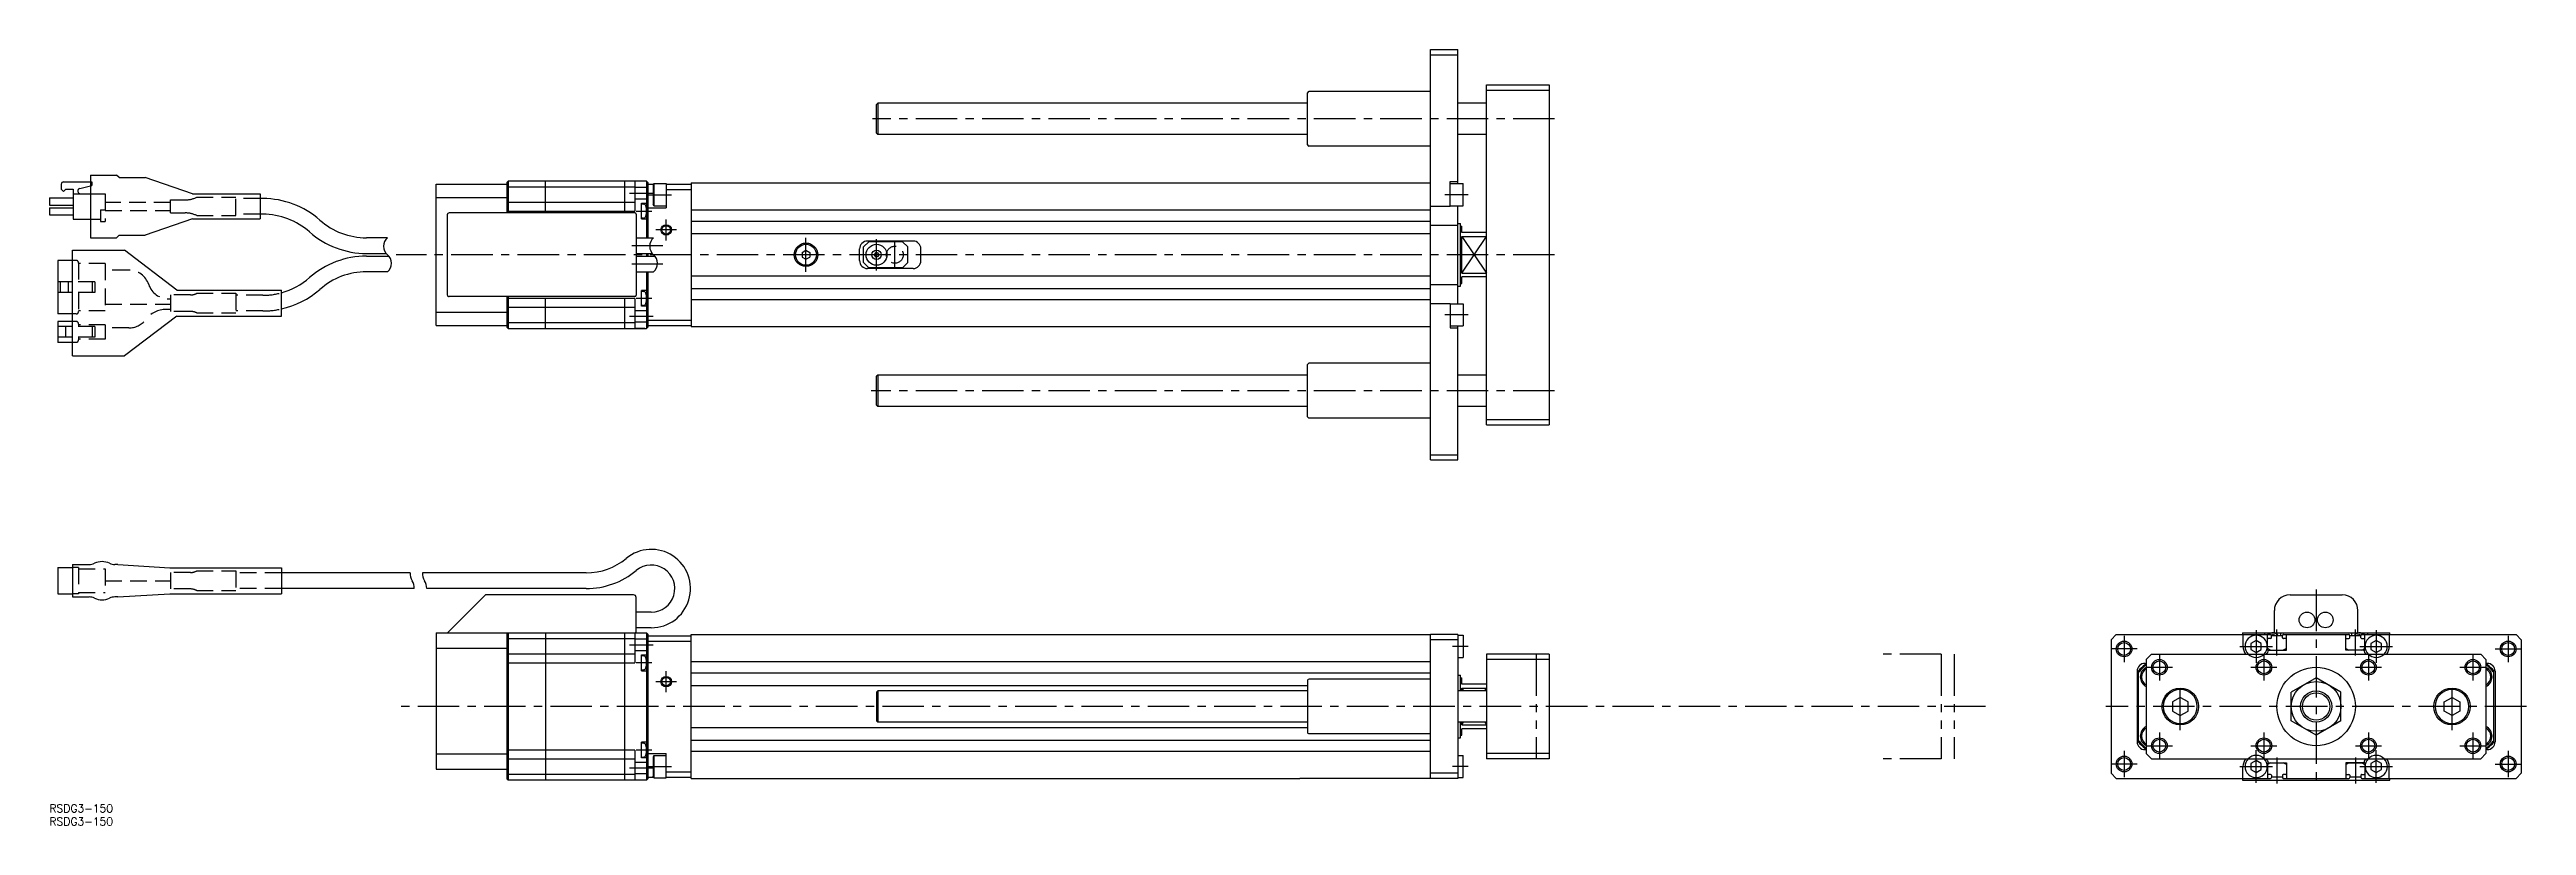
# Model space of a CAD drawing. Extents: x 0 to 948, y -8 to 289.
import ezdxf

# ---------------------------------------------------------------- set-up
doc = ezdxf.new("R2010")
doc.units = 0
doc.header["$LTSCALE"] = 0.5
for name, pattern in [('CENTER', [50.8, 31.75, -6.35, 6.35, -6.35]), ('DASHED', [19.05, 12.7, -6.35]), ('PHANTOM', [63.5, 31.75, -6.35, 6.35, -6.35, 6.35, -6.35])]:
    doc.linetypes.add(name, pattern=pattern)
for name, color, linetype in [('MSM_CENTER', 1, 'CENTER'), ('MSM_CONTINUOUS', 7, 'CONTINUOUS'), ('MSM_DASHED', 4, 'DASHED'), ('MSM_IMAGINARY', 6, 'PHANTOM'), ('MSM_NARROW', 5, 'CONTINUOUS'), ('MSM_PART_NUMBER', 7, 'CONTINUOUS')]:
    doc.layers.add(name, color=color, linetype=linetype)
doc.styles.get("Standard").update_dxf_attribs({"font": 'txt.shx', "height": 3, "bigfont": 'bigfont.shx'})

# ---------------------------------------------------------------- blocks, each defined once
blk = doc.blocks.new('*U2')
at = {"layer": 'MSM_PART_NUMBER'}
blk.add_text('RSDG3-150', height=3, dxfattribs=at).set_placement((0, -3))
blk = doc.blocks.new('*U3')
at = {"layer": 'MSM_PART_NUMBER'}
blk.add_text('RSDG3-150', height=3, dxfattribs=at).set_placement((0, -8))

msp = doc.modelspace()

# ---------------------------------------------------------------- linework, layer by layer
at = {"layer": 'MSM_CENTER'}
for p, q in [((576.02, 262.3), (315.02, 262.3)), ((222.02, 233.87), (231.02, 233.87)), ((229.02, 233.28), (238.02, 233.28)), ((543.02, 233.28), (534.02, 233.28)), ((224.52, 227), (230.52, 227)), ((240.02, 219.8), (232.02, 219.8)), ((236.02, 215.8), (236.02, 223.8)), ((576.02, 210.3), (132.62, 210.3)), ((222.88, 213.8), (234.7, 213.8)), ((289.52, 203.8), (289.52, 216.8)), ((316.52, 204.3), (316.52, 216.3)), ((323.52, 205.05), (323.52, 215.55)), ((222.88, 206.8), (234.69, 206.8)), ((230.52, 193.6), (224.52, 193.6)), ((231.02, 186.73), (222.02, 186.73)), ((543.02, 187.32), (534.02, 187.32)), ((576.02, 158.3), (314.52, 158.3)), ((867.52, 82.2), (867.52, 8)), ((844.53, 66.73), (844.53, 54.23)), ((852.52, 57), (852.52, 67)), ((882.52, 57), (882.52, 67)), ((890.5, 66.73), (890.5, 54.23)), ((222.02, 61.07), (231.02, 61.07)), ((543.02, 60.48), (537.02, 60.48)), ((799.02, 59.5), (789.02, 59.5)), ((794.02, 64.5), (794.02, 54.5)), ((807.52, 57.5), (807.52, 47.5)), ((838.28, 60.48), (850.78, 60.48)), ((847.52, 57.5), (847.52, 47.5)), ((884.25, 60.48), (896.75, 60.48)), ((887.52, 57.5), (887.52, 47.5)), ((927.52, 57.5), (927.52, 47.5)), ((936.02, 59.5), (946.02, 59.5)), ((941.02, 64.5), (941.02, 54.5)), ((230.52, 54.2), (224.52, 54.2)), ((236.02, 43), (236.02, 51)), ((802.52, 52.5), (812.52, 52.5)), ((842.52, 52.5), (852.52, 52.5)), ((882.52, 52.5), (892.52, 52.5)), ((922.52, 52.5), (932.52, 52.5)), ((232.02, 47), (240.02, 47)), ((815.52, 28.5), (815.52, 46.5)), ((919.52, 28.5), (919.52, 46.5)), ((741.02, 37.5), (132.53, 37.5)), ((948.02, 37.5), (787.02, 37.5)), ((230.52, 20.8), (224.52, 20.8)), ((794.02, 20.5), (794.02, 10.5)), ((802.52, 22.5), (812.52, 22.5)), ((807.52, 27.5), (807.52, 17.5)), ((842.52, 22.5), (852.52, 22.5)), ((844.53, 8.27), (844.53, 20.77)), ((847.52, 27.5), (847.52, 17.5)), ((882.52, 22.5), (892.52, 22.5)), ((887.52, 27.5), (887.52, 17.5)), ((890.5, 8.27), (890.5, 20.77)), ((922.52, 22.5), (932.52, 22.5)), ((927.52, 27.5), (927.52, 17.5)), ((941.02, 20.5), (941.02, 10.5)), ((231.02, 13.93), (222.02, 13.93)), ((229.02, 14.52), (238.02, 14.52)), ((543.02, 14.52), (537.02, 14.52)), ((799.02, 15.5), (789.02, 15.5)), ((838.28, 14.52), (850.78, 14.52)), ((852.52, 18), (852.52, 8)), ((882.52, 18), (882.52, 8)), ((884.25, 14.52), (896.75, 14.52)), ((936.02, 15.5), (946.02, 15.5))]:
    msp.add_line(p, q, dxfattribs=at)
at = {"layer": 'MSM_CONTINUOUS', "color": 7, "linetype": 'CONTINUOUS'}
for p, q in [((528.52, 131.8), (528.52, 288.8)), ((528.52, 288.8), (539.02, 288.8)), ((528.52, 286.8), (539.02, 286.8)), ((539.02, 237.53), (539.02, 288.8)), ((550.02, 145.3), (550.02, 275.3)), ((550.02, 275.3), (574.02, 275.3)), ((574.02, 275.3), (574.02, 145.3)), ((317.02, 268.3), (316.52, 267.8)), ((316.52, 256.8), (316.52, 267.8)), ((481.2, 268.3), (317.02, 268.3)), ((317.02, 268.3), (317.02, 256.3)), ((481.52, 252.3), (481.52, 272.3)), ((528.52, 272.8), (482.02, 272.8)), ((550.02, 268.3), (539.02, 268.3)), ((550.02, 273.3), (574.02, 273.3)), ((316.52, 256.8), (317.02, 256.3)), ((481.2, 256.3), (317.02, 256.3)), ((550.02, 256.3), (539.02, 256.3)), ((528.52, 251.8), (482.02, 251.8)), ((148.02, 183.3), (148.02, 237.3)), ((148.02, 237.3), (175.02, 237.3)), ((175.02, 238), (175.52, 238.5)), ((175.02, 238), (175.02, 226.3)), ((228.52, 238.5), (175.52, 238.5)), ((175.52, 238.5), (175.52, 226.3)), ((220.02, 238.5), (220.02, 227)), ((224.02, 238.5), (224.02, 227)), ((228.52, 238.5), (228.52, 216.8)), ((229.02, 238), (228.52, 238.5)), ((229.02, 238), (229.02, 216.8)), ((229.02, 237.3), (231.18, 237.3)), ((231.32, 237.53), (231.02, 237.01)), ((231.02, 237.01), (231.02, 229.55)), ((231.32, 237.53), (231.32, 229.03)), ((231.32, 237.53), (236.02, 237.53)), ((236.02, 237.53), (236.02, 228.3)), ((236.02, 237.3), (245.52, 237.3)), ((245.52, 237.8), (528.52, 237.8)), ((245.52, 237.8), (245.52, 182.8)), ((536.02, 228.95), (536.02, 238.28)), ((536.02, 238.28), (539.02, 238.28)), ((536.02, 237.53), (541.02, 237.53)), ((541.02, 229.03), (541.02, 237.53)), ((148.02, 232.22), (175.02, 232.22)), ((175.52, 236.32), (224.02, 236.32)), ((175.52, 230.42), (224.02, 230.42)), ((226.52, 224), (226.52, 230)), ((226.52, 230), (229.02, 230)), ((226.52, 224.25), (226.52, 229.75)), ((226.52, 229.75), (227.36, 229.68)), ((229.02, 228.3), (236.02, 228.3)), ((231.32, 229.03), (231.02, 229.55)), ((231.32, 229.03), (236.02, 229.03)), ((236.02, 235.3), (245.52, 235.3)), ((528.52, 228.95), (536.02, 228.95)), ((536.02, 229.03), (541.02, 229.03)), ((539.02, 191.57), (539.02, 229.03)), ((152.32, 194.8), (152.32, 225.8)), ((224.02, 226.3), (152.96, 226.3)), ((175.52, 227), (224.02, 227)), ((224.52, 225.8), (224.52, 194.8)), ((227.36, 224.32), (226.52, 224.25)), ((226.52, 224), (229.02, 224)), ((245.52, 227.45), (528.52, 227.45)), ((245.52, 223.15), (528.52, 223.15)), ((245.52, 218.38), (528.52, 218.38)), ((528.52, 221.65), (539.02, 221.65)), ((539.02, 222.3), (540.02, 222.3)), ((540.02, 198.3), (540.02, 222.3)), ((540.02, 221.3), (540.52, 221.3)), ((540.52, 218.8), (540.52, 221.3)), ((550.02, 218.8), (540.52, 218.8)), ((224.52, 216.8), (231.2, 216.8)), ((224.52, 210.8), (230.7, 210.8)), ((224.52, 209.8), (231.7, 209.8)), ((228.52, 210.8), (228.52, 209.8)), ((229.02, 210.8), (229.02, 209.8)), ((229.02, 210.8), (229.02, 209.8)), ((288.02, 211.17), (289.52, 212.03)), ((288.02, 211.17), (288.02, 209.43)), ((288.02, 209.43), (289.52, 208.57)), ((289.52, 212.03), (291.02, 211.17)), ((289.52, 208.57), (291.02, 209.43)), ((291.02, 211.17), (291.02, 209.43)), ((310.02, 208.05), (310.02, 212.55)), ((313.52, 215.3), (311.52, 213.3)), ((311.52, 207.3), (311.52, 213.3)), ((330.52, 215.55), (313.02, 215.55)), ((326.52, 215.3), (313.52, 215.3)), ((316.08, 211.05), (315.65, 210.3)), ((315.65, 210.3), (316.08, 209.55)), ((316.95, 211.05), (316.08, 211.05)), ((316.95, 209.55), (316.08, 209.55)), ((316.95, 211.05), (317.38, 210.3)), ((317.38, 210.3), (316.95, 209.55)), ((328.52, 213.3), (326.52, 215.3)), ((328.52, 207.3), (328.52, 213.3)), ((333.52, 208.05), (333.52, 212.55)), ((540.52, 203.32), (540.52, 217.28)), ((540.52, 217.28), (550.02, 217.28)), ((224.52, 203.8), (231.2, 203.8)), ((228.52, 203.8), (228.52, 182.1)), ((229.02, 203.8), (229.02, 182.6)), ((245.52, 202.22), (528.52, 202.22)), ((311.52, 207.3), (313.52, 205.3)), ((330.52, 205.05), (313.02, 205.05)), ((326.52, 205.3), (313.52, 205.3)), ((328.52, 207.3), (326.52, 205.3)), ((540.02, 199.3), (540.52, 199.3)), ((540.52, 203.32), (550.02, 203.32)), ((550.02, 201.8), (540.52, 201.8)), ((540.52, 199.3), (540.52, 201.8)), ((224.02, 194.3), (152.98, 194.3)), ((175.02, 194.3), (175.02, 182.6)), ((175.52, 194.3), (175.52, 182.1)), ((224.02, 193.6), (175.52, 193.6)), ((224.02, 190.18), (175.52, 190.18)), ((220.02, 193.6), (220.02, 182.1)), ((224.02, 193.6), (224.02, 182.1)), ((226.52, 190.6), (226.52, 196.6)), ((229.02, 196.6), (226.52, 196.6)), ((226.52, 190.85), (226.52, 196.35)), ((226.52, 196.35), (227.36, 196.28)), ((227.36, 190.92), (226.52, 190.85)), ((229.02, 190.6), (226.52, 190.6)), ((245.52, 197.45), (528.52, 197.45)), ((245.52, 193.15), (528.52, 193.15)), ((528.52, 198.95), (539.02, 198.95)), ((528.52, 191.65), (536.02, 191.65)), ((536.02, 191.65), (536.02, 182.32)), ((536.02, 191.57), (541.02, 191.57)), ((539.02, 198.3), (540.02, 198.3)), ((541.02, 191.57), (541.02, 183.07)), ((148.02, 188.39), (175.02, 188.39)), ((148.02, 183.3), (175.02, 183.3)), ((175.52, 182.1), (175.02, 182.6)), ((224.02, 184.28), (175.52, 184.28)), ((175.52, 182.1), (197.22, 182.1)), ((195.58, 182.1), (227.88, 182.1)), ((227.88, 182.1), (224.02, 182.1)), ((224.02, 182.1), (228.52, 182.1)), ((228.52, 182.1), (229.02, 182.6)), ((229.02, 185.3), (245.52, 185.3)), ((229.02, 183.3), (245.52, 183.3)), ((245.52, 182.8), (528.52, 182.8)), ((536.02, 183.07), (541.02, 183.07)), ((536.02, 182.32), (539.02, 182.32)), ((539.02, 131.8), (539.02, 183.07)), ((317.02, 164.3), (316.52, 163.8)), ((316.52, 152.8), (316.52, 163.8)), ((481.2, 164.3), (317.02, 164.3)), ((317.02, 164.3), (317.02, 152.3)), ((481.52, 148.3), (481.52, 168.3)), ((528.52, 168.8), (482.02, 168.8)), ((550.02, 164.3), (539.02, 164.3)), ((316.52, 152.8), (317.02, 152.3)), ((481.2, 152.3), (317.02, 152.3)), ((550.02, 152.3), (539.02, 152.3)), ((528.52, 147.8), (482.02, 147.8)), ((550.02, 147.3), (574.02, 147.3)), ((550.02, 145.3), (574.02, 145.3)), ((528.52, 133.8), (539.02, 133.8)), ((528.52, 131.8), (539.02, 131.8))]:
    msp.add_line(p, q, dxfattribs=at)
at = {"layer": 'MSM_CONTINUOUS'}
for p, q in [((4.5, 237.26), (4.5, 235.46)), ((5.4, 238.16), (15.63, 238.16)), ((15.63, 240.8), (15.63, 216.8)), ((15.63, 240.8), (25.63, 240.8)), ((26.63, 239.8), (25.63, 240.8)), ((26.63, 239.8), (36.63, 239.8)), ((54.78, 233.6), (36.63, 239.8)), ((189.86, 227), (189.86, 238.5)), ((0, 232.04), (9, 232.04)), ((0, 232.04), (0, 229.34)), ((0, 229.34), (9, 229.34)), ((0, 228.26), (9, 228.26)), ((0, 228.26), (0, 225.56)), ((5.4, 234.56), (4.5, 235.46)), ((5.4, 234.56), (6.3, 235.46)), ((6.3, 235.46), (9, 235.46)), ((9, 235.46), (9, 223.94)), ((9, 233.66), (15.63, 233.66)), ((11.56, 235.66), (15.63, 236.7)), ((54.78, 233.6), (80.63, 233.6)), ((80.63, 233.6), (80.63, 224)), ((81.64, 231.8), (80.63, 231.8)), ((0, 225.56), (9, 225.56)), ((9, 223.94), (15.63, 223.94)), ((54.78, 224), (36.63, 217.8)), ((54.78, 224), (80.63, 224)), ((81.64, 225.8), (80.63, 225.8)), ((8.73, 171.6), (8.73, 212)), ((8.73, 212), (28.73, 212)), ((15.63, 216.8), (25.63, 216.8)), ((26.63, 217.8), (25.63, 216.8)), ((26.63, 217.8), (36.63, 217.8)), ((48.73, 196.75), (28.73, 212)), ((129.33, 216.8), (121.33, 216.8)), ((121.33, 210.8), (128.83, 210.8)), ((121.33, 209.8), (129.83, 209.8)), ((3.13, 208.15), (3.13, 187.65)), ((8.73, 208.15), (3.13, 208.15)), ((8.73, 199.9), (3.13, 199.9)), ((4.13, 199.9), (4.13, 195.9)), ((7.13, 199.9), (7.13, 195.9)), ((129.33, 203.8), (121.33, 203.8)), ((8.73, 195.9), (3.13, 195.9)), ((48.73, 196.75), (88.73, 196.75)), ((88.73, 186.85), (88.73, 196.75)), ((189.86, 182.1), (189.86, 193.6)), ((8.73, 187.65), (3.13, 187.65)), ((3.13, 184.8), (3.13, 176.8)), ((8.73, 184.8), (3.13, 184.8)), ((8.73, 182.8), (3.13, 182.8)), ((6.13, 182.8), (6.13, 178.8)), ((48.73, 186.85), (28.73, 171.6)), ((48.73, 186.85), (88.73, 186.85)), ((8.73, 178.8), (3.13, 178.8)), ((8.73, 176.8), (3.13, 176.8)), ((8.73, 171.6), (28.73, 171.6)), ((3.13, 90.61), (3.13, 80.61)), ((3.13, 90.61), (8.73, 90.61)), ((8.73, 91.81), (8.73, 79.41)), ((8.73, 91.81), (15.18, 91.81)), ((26.09, 91.81), (25, 91.81)), ((26.09, 91.81), (46.09, 90.56)), ((46.09, 90.56), (88.73, 90.56)), ((88.73, 90.56), (88.73, 80.66)), ((137.98, 88.61), (88.73, 88.61)), ((205.4, 88.61), (142.73, 88.61)), ((3.13, 80.61), (8.73, 80.61)), ((8.73, 79.41), (15.18, 79.41)), ((26.09, 79.41), (25, 79.41)), ((26.09, 79.41), (46.09, 80.66)), ((46.09, 80.66), (88.73, 80.66)), ((139.6, 82.61), (88.73, 82.61)), ((205.4, 82.61), (144.36, 82.61)), ((152.32, 65.7), (166.82, 80.2)), ((223.52, 80.2), (166.82, 80.2)), ((224.52, 66.2), (224.52, 79.2)), ((857.52, 80.2), (877.52, 80.2)), ((230.32, 73.61), (224.52, 73.61)), ((230.32, 67.61), (224.52, 67.61)), ((851.52, 65.7), (851.52, 74.2)), ((883.52, 65.7), (883.52, 74.2)), ((148.02, 65.7), (148.02, 13.5)), ((148.02, 65.7), (228.52, 65.7)), ((148.02, 59.79), (175.02, 59.79)), ((175.02, 65.7), (175.02, 9.8)), ((175.02, 65.2), (175.52, 65.7)), ((175.52, 65.7), (175.52, 9.3)), ((175.52, 63.52), (224.02, 63.52)), ((175.52, 57.62), (224.02, 57.62)), ((189.86, 65.7), (189.86, 9.3)), ((220.02, 65.7), (220.02, 9.3)), ((224.02, 65.7), (224.02, 54.2)), ((226.52, 51.2), (226.52, 57.2)), ((226.52, 57.2), (229.02, 57.2)), ((226.52, 56.95), (227.36, 56.88)), ((228.52, 65.7), (228.52, 9.3)), ((229.02, 65.2), (228.52, 65.7)), ((229.02, 65.2), (229.02, 9.8)), ((229.02, 64.5), (229.02, 10.5)), ((229.02, 64.5), (245.52, 64.5)), ((229.02, 62.5), (245.52, 62.5)), ((245.52, 10), (245.52, 65)), ((245.52, 10), (245.52, 65)), ((245.52, 65), (528.52, 65)), ((539.02, 65), (528.52, 65)), ((528.52, 10), (528.52, 65)), ((539.02, 63), (528.52, 63)), ((539.02, 65), (539.02, 10)), ((539.02, 64.75), (541.02, 64.75)), ((541.02, 64.75), (541.02, 56.25)), ((550.02, 57.5), (550.02, 17.5)), ((574.02, 57.5), (550.02, 57.5)), ((574.02, 57.5), (574.02, 17.5)), ((789.02, 63), (791.02, 65)), ((789.02, 63), (789.02, 12)), ((791.02, 65), (850.07, 65)), ((802.52, 55.5), (804.52, 57.5)), ((804.52, 57.5), (930.52, 57.5)), ((839.32, 65.7), (839.32, 65)), ((839.32, 65.7), (895.72, 65.7)), ((839.52, 65), (839.52, 60.48)), ((844.53, 62.79), (842.53, 61.64)), ((842.53, 61.64), (842.53, 59.33)), ((842.53, 59.33), (844.53, 58.17)), ((846.53, 61.64), (844.53, 62.79)), ((844.53, 58.17), (846.53, 59.33)), ((846.53, 59.33), (846.53, 61.64)), ((847.82, 65), (847.82, 65.7)), ((848.87, 59), (848.87, 65)), ((850.08, 59), (848.87, 59.7)), ((848.87, 59), (856.17, 59)), ((850.07, 63.5), (849.07, 63.5)), ((850.37, 63.8), (850.37, 64.7)), ((854.67, 64.5), (850.37, 64.5)), ((853.82, 65.7), (853.82, 64.5)), ((854.67, 63.8), (854.67, 64.7)), ((856.17, 59.7), (854.95, 59)), ((854.96, 65), (880.07, 65)), ((855.97, 63.5), (854.97, 63.5)), ((856.17, 59), (856.17, 65)), ((878.87, 59), (878.87, 65)), ((878.87, 59.7), (880.08, 59)), ((886.17, 59), (878.87, 59)), ((879.07, 63.5), (880.07, 63.5)), ((880.37, 63.8), (880.37, 64.7)), ((884.67, 64.5), (880.37, 64.5)), ((881.22, 64.5), (881.22, 65.7)), ((884.67, 63.8), (884.67, 64.7)), ((884.95, 59), (886.17, 59.7)), ((884.96, 65), (944.02, 65)), ((884.97, 63.5), (885.97, 63.5)), ((886.17, 59), (886.17, 65)), ((887.22, 65.7), (887.22, 65)), ((890.5, 62.79), (888.5, 61.64)), ((888.5, 61.64), (888.5, 59.33)), ((888.5, 59.33), (890.5, 58.17)), ((892.5, 61.64), (890.5, 62.79)), ((890.5, 58.17), (892.5, 59.33)), ((892.5, 59.33), (892.5, 61.64)), ((895.52, 65), (895.52, 60.48)), ((895.72, 65), (895.72, 65.7)), ((930.52, 57.5), (932.52, 55.5)), ((944.02, 65), (946.02, 63)), ((946.02, 63), (946.02, 12)), ((175.52, 54.2), (224.02, 54.2)), ((227.36, 51.52), (226.52, 51.45)), ((226.52, 51.2), (229.02, 51.2)), ((245.52, 54.65), (528.52, 54.65)), ((245.52, 50.35), (528.52, 50.35)), ((481.52, 47.6), (481.52, 27.4)), ((528.52, 48), (481.92, 48)), ((539.02, 56.25), (541.02, 56.25)), ((539.02, 49.5), (540.02, 49.5)), ((540.02, 43.5), (540.02, 49.5)), ((540.02, 48.5), (540.52, 48.5)), ((540.52, 46), (540.52, 48.5)), ((574.02, 55.5), (550.02, 55.5)), ((799.02, 51), (799.02, 24)), ((799.52, 23.9), (799.52, 51.1)), ((801.91, 53.5), (802.52, 53.5)), ((802.02, 54), (802.52, 54)), ((802.52, 55.5), (802.52, 19.5)), ((867.52, 48.47), (858.02, 42.98)), ((877.02, 42.98), (867.52, 48.47)), ((932.52, 55.5), (932.52, 19.5)), ((933.02, 54), (932.52, 54)), ((933.12, 53.5), (932.52, 53.5)), ((935.52, 23.9), (935.52, 51.1)), ((936.02, 51), (936.02, 24)), ((245.52, 45.58), (481.52, 45.58)), ((316.52, 43), (317.02, 43.5)), ((316.52, 43), (316.52, 32)), ((481.52, 43.5), (317.02, 43.5)), ((317.02, 43.5), (317.02, 31.5)), ((550.02, 43.5), (539.02, 43.5)), ((550.02, 46), (540.52, 46)), ((540.52, 44.48), (550.02, 44.48)), ((540.52, 43.5), (540.52, 44.48)), ((815.52, 40.96), (812.52, 39.23)), ((812.52, 39.23), (812.52, 35.77)), ((818.52, 39.23), (815.52, 40.96)), ((818.52, 35.77), (818.52, 39.23)), ((858.02, 32.02), (858.02, 42.98)), ((877.02, 32.02), (877.02, 42.98)), ((916.52, 39.23), (919.52, 40.96)), ((916.52, 35.77), (916.52, 39.23)), ((919.52, 40.96), (922.52, 39.23)), ((922.52, 39.23), (922.52, 35.77)), ((245.52, 29.42), (481.52, 29.42)), ((317.02, 31.5), (316.52, 32)), ((481.52, 31.5), (317.02, 31.5)), ((550.02, 31.5), (539.02, 31.5)), ((540.02, 25.5), (540.02, 31.5)), ((540.52, 30.52), (540.52, 31.5)), ((540.52, 30.52), (550.02, 30.52)), ((550.02, 29), (540.52, 29)), ((540.52, 26.5), (540.52, 29)), ((812.52, 35.77), (815.52, 34.04)), ((815.52, 34.04), (818.52, 35.77)), ((867.52, 26.53), (858.02, 32.02)), ((877.02, 32.02), (867.52, 26.53)), ((919.52, 34.04), (916.52, 35.77)), ((922.52, 35.77), (919.52, 34.04)), ((148.02, 19.41), (175.02, 19.41)), ((224.02, 20.8), (175.52, 20.8)), ((224.02, 20.8), (224.02, 9.3)), ((226.52, 17.8), (226.52, 23.8)), ((229.02, 23.8), (226.52, 23.8)), ((226.52, 23.55), (227.36, 23.48)), ((229.02, 19.5), (236.02, 19.5)), ((236.02, 10.27), (236.02, 19.5)), ((245.52, 24.65), (528.52, 24.65)), ((245.52, 20.35), (528.52, 20.35)), ((528.52, 27), (481.92, 27)), ((539.02, 25.5), (540.02, 25.5)), ((540.02, 26.5), (540.52, 26.5)), ((574.02, 19.5), (550.02, 19.5)), ((801.91, 21.5), (802.52, 21.5)), ((802.02, 21), (802.52, 21)), ((804.52, 17.5), (802.52, 19.5)), ((930.52, 17.5), (932.52, 19.5)), ((933.12, 21.5), (932.52, 21.5)), ((933.02, 21), (932.52, 21)), ((148.02, 13.5), (175.02, 13.5)), ((175.52, 9.3), (175.02, 9.8)), ((224.02, 17.38), (175.52, 17.38)), ((224.02, 11.48), (175.52, 11.48)), ((227.36, 18.12), (226.52, 18.05)), ((229.02, 17.8), (226.52, 17.8)), ((228.52, 9.3), (229.02, 9.8)), ((229.02, 10.5), (231.18, 10.5)), ((231.32, 18.77), (231.02, 18.25)), ((231.02, 18.25), (231.02, 10.79)), ((231.32, 10.27), (231.02, 10.79)), ((231.32, 18.77), (231.32, 10.27)), ((231.32, 18.77), (236.02, 18.77)), ((231.32, 10.27), (236.02, 10.27)), ((236.02, 12.5), (245.52, 12.5)), ((236.02, 10.5), (245.52, 10.5)), ((245.52, 10), (478.52, 10)), ((539.02, 10), (478.52, 10)), ((539.02, 12), (528.52, 12)), ((539.02, 18.79), (541.02, 18.79)), ((539.02, 10.29), (541.02, 10.29)), ((541.02, 10.29), (541.02, 18.79)), ((574.02, 17.5), (550.02, 17.5)), ((791.02, 10), (789.02, 12)), ((791.02, 10), (850.07, 10)), ((804.52, 17.5), (930.52, 17.5)), ((839.32, 10), (839.32, 9.3)), ((839.52, 10), (839.52, 14.52)), ((844.53, 16.83), (842.53, 15.67)), ((842.53, 15.67), (842.53, 13.36)), ((842.53, 13.36), (844.53, 12.21)), ((846.53, 15.67), (844.53, 16.83)), ((844.53, 12.21), (846.53, 13.36)), ((846.53, 13.36), (846.53, 15.67)), ((848.87, 16), (848.87, 10)), ((848.87, 16), (856.17, 16)), ((850.08, 16), (848.87, 15.3)), ((850.07, 11.5), (849.07, 11.5)), ((850.37, 11.2), (850.37, 10.3)), ((854.67, 10.5), (850.37, 10.5)), ((854.67, 11.2), (854.67, 10.3)), ((856.17, 15.3), (854.95, 16)), ((854.96, 10), (880.07, 10)), ((854.96, 10), (880.07, 10)), ((855.97, 11.5), (854.97, 11.5)), ((856.17, 16), (856.17, 10)), ((886.17, 16), (878.87, 16)), ((878.87, 16), (878.87, 10)), ((878.87, 15.3), (880.08, 16)), ((879.07, 11.5), (880.07, 11.5)), ((880.13, 16), (884.9, 16)), ((880.37, 11.2), (880.37, 10.3)), ((884.67, 10.5), (880.37, 10.5)), ((884.67, 11.2), (884.67, 10.3)), ((884.95, 16), (886.17, 15.3)), ((884.96, 10), (944.02, 10)), ((884.97, 11.5), (885.97, 11.5)), ((886.17, 16), (886.17, 10)), ((890.5, 16.83), (888.5, 15.67)), ((888.5, 15.67), (888.5, 13.36)), ((888.5, 13.36), (890.5, 12.21)), ((892.5, 15.67), (890.5, 16.83)), ((890.5, 12.21), (892.5, 13.36)), ((892.5, 13.36), (892.5, 15.67)), ((895.52, 10), (895.52, 14.52)), ((895.72, 9.3), (895.72, 10)), ((946.02, 12), (944.02, 10)), ((228.52, 9.3), (175.52, 9.3)), ((839.32, 9.3), (895.72, 9.3))]:
    msp.add_line(p, q, dxfattribs=at)
at = {"layer": 'MSM_CONTINUOUS', "color": 7, "linetype": 'CONTINUOUS'}
for centre, radius in [((236.02, 219.8), 1.62), ((289.52, 210.3), 4.5), ((289.52, 210.3), 4), ((316.52, 210.3), 4), ((316.52, 210.3), 1.8)]:
    msp.add_circle(centre, radius, dxfattribs=at)
at = {"layer": 'MSM_CONTINUOUS'}
for centre, radius in [((864.02, 70.61), 3), ((871.02, 70.61), 3), ((794.02, 59.5), 2.46), ((941.02, 59.5), 2.46), ((236.02, 47), 1.62), ((807.52, 52.5), 2.46), ((847.52, 52.5), 2.46), ((867.52, 37.5), 15), ((887.52, 52.5), 2.46), ((927.52, 52.5), 2.46), ((815.52, 37.5), 7), ((867.52, 37.5), 9.5), ((867.52, 37.5), 6), ((919.52, 37.5), 7), ((807.52, 22.5), 2.46), ((847.52, 22.5), 2.46), ((887.52, 22.5), 2.46), ((927.52, 22.5), 2.46), ((794.02, 15.5), 2.46), ((941.02, 15.5), 2.46)]:
    msp.add_circle(centre, radius, dxfattribs=at)
at = {"layer": 'MSM_CONTINUOUS', "color": 7, "linetype": 'CONTINUOUS'}
for centre, radius, start, end in [((482.46, 271.86), 1.04, 115.07604, 154.92396), ((482.46, 252.74), 1.04, 205.07809, 244.9187), ((227.28, 228.68), 1, 16.25703, 85), ((221.52, 227), 7, 343.74297, 16.25703), ((224.02, 225.8), 0.5, 0, 90), ((227.28, 225.32), 1, 275, 343.74297), ((313.02, 212.55), 3, 90, 180.00001), ((330.52, 212.55), 3, 0, 90), ((313.02, 208.05), 3, 179.99999, 270), ((330.52, 208.05), 3, 270, 0), ((224.02, 194.8), 0.5, 270, 0), ((227.28, 195.28), 1, 16.25703, 85), ((227.28, 191.92), 1, 275, 343.74297), ((221.52, 193.6), 7, 343.74297, 16.25703), ((482.46, 167.86), 1.04, 115.07604, 154.92396), ((482.46, 148.74), 1.04, 205.07809, 244.9187)]:
    msp.add_arc(centre, radius, start, end, dxfattribs=at)
at = {"layer": 'MSM_CONTINUOUS'}
for centre, radius, start, end in [((5.4, 237.26), 0.9, 89.99998, 179.99996), ((11.81, 234.67), 1.01, 104.38142, 270), ((81.64, 198.8), 33, 48.59038, 90), ((81.64, 198.8), 27, 48.59038, 90), ((121.33, 243.8), 33, 228.59038, 270), ((121.33, 243.8), 27, 228.59038, 270), ((152.72, 225.79), 0.405, 134.40063, 178.57526), ((153, 225.47), 0.826, 92.49738, 132.87819), ((121.33, 176.8), 33, 90, 131.40962), ((81.64, 221.8), 27, 285.20706, 311.40962), ((121.33, 176.8), 27, 90, 131.40962), ((81.64, 221.8), 33, 282.39298, 311.40962), ((152.72, 194.81), 0.405, 181.42474, 225.59937), ((153, 195.13), 0.826, 227.12181, 268.39468), ((230.32, 82.61), 15, 270, 129.71514), ((15.18, 96.61), 4.8, 270, 295.26441), ((20.09, 86.21), 6.7, 64.73559, 115.26441), ((25, 96.61), 4.8, 244.73559, 270), ((205.4, 112.61), 24, 270, 309.71514), ((205.4, 112.61), 24, 270, 309.71514), ((205.4, 112.61), 24, 270, 309.71514), ((205.4, 112.61), 24, 270, 309.71514), ((205.4, 112.61), 24, 270, 309.71514), ((205.4, 112.61), 30, 270, 309.71514), ((230.32, 82.61), 9, 270, 129.71514), ((15.18, 74.61), 4.8, 64.73559, 90), ((20.09, 85.01), 6.7, 244.73559, 295.26441), ((25, 74.61), 4.8, 90, 115.26441), ((223.52, 79.2), 1, 0, 90), ((857.52, 74.2), 6, 90, 180), ((877.52, 74.2), 6, 0, 90), ((224.02, 66.2), 0.5, 270, 0), ((224.02, 66.2), 0.5, 270, 0), ((844.52, 60.5), 5, 180.21905, 216.8699), ((844.56, 60.5), 4.25, 315.09913, 224.90087), ((844.52, 60.5), 5, 323.1301, 342.54239), ((849.07, 63.3), 0.2, 90, 180.00001), ((850.82, 62.95), 2.75, 34.30765, 131.80184), ((850.82, 62.95), 2.68, 35.39779, 129.99465), ((850.07, 64.7), 0.3, 0, 90), ((850.07, 63.8), 0.3, 270, 0), ((850.82, 62.95), 1.96, 52.27594, 104.44563), ((854.97, 64.7), 0.3, 90, 180.00001), ((854.97, 63.8), 0.3, 179.99999, 270), ((855.97, 63.3), 0.2, 0, 90), ((879.07, 63.3), 0.2, 90, 180.00001), ((880.07, 64.7), 0.3, 0, 90), ((880.07, 63.8), 0.3, 270, 0), ((884.22, 62.95), 2.75, 48.19816, 145.69235), ((884.22, 62.95), 2.68, 50.00535, 144.60221), ((884.22, 62.95), 1.96, 75.55437, 127.72406), ((884.97, 64.7), 0.3, 90, 180.00001), ((884.97, 63.8), 0.3, 179.99999, 270), ((890.52, 60.5), 5, 197.45761, 216.8699), ((885.97, 63.3), 0.2, 0, 90), ((890.5, 60.5), 4.25, 315.09913, 224.90087), ((890.52, 60.5), 5, 323.1301, 359.78095), ((227.28, 55.88), 1, 16.25703, 85), ((227.28, 52.52), 1, 275, 343.74297), ((221.52, 54.2), 7, 343.74297, 16.25703), ((482.17, 47.35), 0.7, 111.16721, 158.83206), ((802.02, 51), 3, 90, 180), ((815.52, 37.5), 21, 130.36758, 139.63238), ((815.52, 37.5), 20.6, 129.12898, 140.95935), ((804.2, 48.81), 4, 114.93393, 245.06607), ((804.2, 48.81), 3.5, 118.80287, 241.19713), ((919.52, 37.5), 20.6, 39.04065, 50.87102), ((930.83, 48.81), 4, 294.93393, 65.06607), ((930.83, 48.81), 3.5, 298.80287, 61.19713), ((933.02, 51), 3, 0, 90), ((919.52, 37.5), 21, 40.36762, 49.63242), ((815.52, 37.5), 6.5, 0, 359.99971), ((919.52, 37.5), 6.5, 180.00029, 180), ((804.2, 26.19), 4, 114.93393, 245.06607), ((804.2, 26.19), 3.5, 118.80287, 241.19713), ((930.83, 26.19), 4, 294.93393, 65.06607), ((930.83, 26.19), 3.5, 298.80287, 61.19713), ((227.28, 22.48), 1, 16.25703, 85), ((221.52, 20.8), 7, 343.74297, 16.25703), ((482.17, 27.65), 0.7, 201.16799, 248.83284), ((802.02, 24), 3, 180, 270), ((815.52, 37.5), 20.6, 219.0406, 230.87102), ((815.52, 37.5), 21, 220.36757, 229.63236), ((919.52, 37.5), 20.6, 309.12898, 320.9594), ((933.02, 24), 3, 270, 0), ((919.52, 37.5), 21, 310.36764, 319.63243), ((227.28, 19.12), 1, 275, 343.74297), ((844.52, 14.5), 5, 143.13076, 179.77987), ((844.56, 14.54), 4.25, 135.85548, 44.14452), ((844.53, 14.51), 4.98, 17.41022, 36.88837), ((849.07, 11.7), 0.2, 179.99999, 270), ((850.07, 11.2), 0.3, 0, 90), ((850.07, 10.3), 0.3, 270, 0), ((854.97, 11.2), 0.3, 90, 180.00001), ((854.97, 10.3), 0.3, 179.99999, 270), ((855.97, 11.7), 0.2, 270, 0), ((879.07, 11.7), 0.2, 179.99999, 270), ((880.07, 11.2), 0.3, 0, 90), ((880.07, 10.3), 0.3, 270, 0), ((884.97, 11.2), 0.3, 90, 180.00001), ((884.97, 10.3), 0.3, 179.99999, 270), ((890.52, 14.5), 5, 143.1301, 162.54239), ((885.97, 11.7), 0.2, 270, 0), ((890.52, 14.54), 4.25, 135.85548, 44.14452), ((890.52, 14.5), 5, 0.21822, 36.8699)]:
    msp.add_arc(centre, radius, start, end, dxfattribs=at)
at = {"layer": 'MSM_DASHED'}
for p, q in [((15.63, 238.16), (16.2, 238.16)), ((16.2, 238.16), (16.2, 236.85)), ((15.63, 236.7), (16.2, 236.85)), ((15.63, 233.66), (21.33, 233.66)), ((19.53, 227.54), (19.53, 223.04)), ((19.53, 227.54), (21.33, 227.54)), ((21.33, 233.66), (21.33, 223.04)), ((46.33, 230.3), (21.33, 230.3)), ((46.33, 231.3), (51.97, 231.3)), ((46.33, 226.3), (46.33, 231.3)), ((56.33, 232.3), (71.33, 232.3)), ((71.33, 225.3), (71.33, 232.3)), ((80.63, 231.8), (71.33, 231.8)), ((224.02, 236.12), (229.02, 236.12)), ((229.02, 231.62), (224.02, 231.62)), ((15.63, 223.94), (19.53, 223.94)), ((19.53, 223.04), (21.33, 223.04)), ((21.33, 227.3), (46.33, 227.3)), ((46.33, 226.3), (51.97, 226.3)), ((56.33, 225.3), (71.33, 225.3)), ((80.63, 225.8), (71.33, 225.8)), ((10.13, 208.15), (8.73, 208.15)), ((17.33, 199.9), (8.73, 199.9)), ((11.13, 207.15), (11.13, 199.9)), ((21.33, 206.9), (11.13, 206.9)), ((16.33, 199.9), (16.33, 195.9)), ((17.33, 199.9), (17.33, 195.9)), ((21.33, 206.9), (21.33, 188.9)), ((30.36, 204.4), (21.33, 204.4)), ((17.33, 195.9), (8.73, 195.9)), ((11.13, 195.9), (11.13, 188.65)), ((21.33, 191.4), (46.33, 191.4)), ((45.56, 193.4), (46.33, 193.4)), ((46.33, 194.95), (46.33, 188.65)), ((53.96, 194.95), (46.33, 194.95)), ((56.33, 195.55), (71.33, 195.55)), ((71.33, 195.55), (71.33, 188.05)), ((81.64, 194.8), (71.33, 194.8)), ((10.13, 187.65), (8.73, 187.65)), ((10.13, 184.8), (8.73, 184.8)), ((17.33, 182.8), (8.73, 182.8)), ((21.33, 188.9), (11.13, 188.9)), ((11.13, 183.8), (11.13, 182.8)), ((21.33, 183.55), (11.13, 183.55)), ((16.33, 182.8), (16.33, 178.8)), ((17.33, 182.8), (17.33, 178.8)), ((21.33, 183.55), (21.33, 178.05)), ((30.36, 182.3), (21.33, 182.3)), ((46.33, 189.4), (44.68, 189.4)), ((53.96, 188.65), (46.33, 188.65)), ((56.33, 188.05), (71.33, 188.05)), ((81.64, 188.8), (71.33, 188.8)), ((224.02, 188.98), (229.02, 188.98)), ((229.02, 184.48), (224.02, 184.48)), ((17.33, 178.8), (8.73, 178.8)), ((10.13, 176.8), (8.73, 176.8)), ((11.13, 178.8), (11.13, 177.8)), ((21.33, 178.05), (11.13, 178.05)), ((11.13, 90.61), (8.73, 90.61)), ((11.13, 90.61), (11.13, 80.61)), ((11.13, 90.11), (21.33, 90.11)), ((21.33, 90.11), (21.33, 81.11)), ((21.33, 85.61), (46.33, 85.61)), ((46.33, 88.76), (46.33, 82.46)), ((53.96, 88.76), (46.33, 88.76)), ((56.33, 89.36), (71.33, 89.36)), ((71.33, 89.36), (71.33, 81.86)), ((88.73, 88.61), (71.33, 88.61)), ((11.13, 80.61), (8.73, 80.61)), ((11.13, 81.11), (21.33, 81.11)), ((53.96, 82.46), (46.33, 82.46)), ((56.33, 81.86), (71.33, 81.86)), ((88.73, 82.61), (71.33, 82.61)), ((224.02, 63.32), (229.02, 63.32)), ((229.02, 58.82), (224.02, 58.82)), ((224.02, 16.18), (229.02, 16.18)), ((229.02, 11.68), (224.02, 11.68))]:
    msp.add_line(p, q, dxfattribs=at)
msp.add_circle((323.52, 210.3), 3.25, dxfattribs=at)
for centre, radius, start, end in [((51.97, 241.3), 10, 270, 295.84193), ((51.97, 216.3), 10, 64.15807, 90), ((10.13, 207.15), 1, 0, 90), ((30.36, 196.4), 8, 18.20996, 90), ((45.56, 201.4), 8, 198.20996, 270), ((53.96, 199.95), 5, 270, 298.35764), ((81.64, 221.8), 27, 270, 285.20706), ((10.13, 188.65), 1, 270, 0), ((10.13, 183.8), 1, 359.99999, 90), ((30.36, 190.3), 8, 270, 322.73117), ((44.68, 179.4), 10, 90, 142.73117), ((53.96, 183.65), 5, 61.64236, 90), ((81.64, 221.8), 33, 270, 282.39298), ((10.13, 177.8), 1, 270, 0.00001), ((53.96, 93.76), 5, 270, 298.35764), ((53.96, 77.46), 5, 61.64236, 90)]:
    msp.add_arc(centre, radius, start, end, dxfattribs=at)
at = {"layer": 'MSM_IMAGINARY'}
for p, q in [((569.02, 57.5), (569.02, 17.5)), ((724.02, 57.5), (700.02, 57.5)), ((724.02, 57.5), (724.02, 17.5)), ((729.02, 57.5), (729.02, 17.5)), ((724.02, 17.5), (700.02, 17.5))]:
    msp.add_line(p, q, dxfattribs=at)
at = {"layer": 'MSM_NARROW'}
for p, q in [((540.52, 203.32), (550.02, 217.28)), ((540.52, 217.28), (550.02, 203.32)), ((540.52, 44.48), (541.18, 43.5)), ((549.35, 43.5), (550.02, 44.48)), ((540.52, 30.52), (541.18, 31.5)), ((549.35, 31.5), (550.02, 30.52))]:
    msp.add_line(p, q, dxfattribs=at)
for centre, radius in [((236.02, 219.8), 2), ((794.02, 59.5), 3), ((941.02, 59.5), 3), ((236.02, 47), 2), ((807.52, 52.5), 3), ((847.52, 52.5), 3), ((887.52, 52.5), 3), ((927.52, 52.5), 3), ((867.52, 37.5), 5.23), ((807.52, 22.5), 3), ((847.52, 22.5), 3), ((887.52, 22.5), 3), ((927.52, 22.5), 3), ((794.02, 15.5), 3), ((941.02, 15.5), 3)]:
    msp.add_circle(centre, radius, dxfattribs=at)
for centre, radius, start, end in [((132.1, 213.55), 4.27, 130.44972, 229.55028), ((126.56, 207.05), 4.27, 310.44972, 49.55028), ((233.97, 213.55), 4.27, 130.44972, 229.55028), ((228.43, 207.05), 4.27, 310.44972, 49.55028), ((143.36, 88.46), 5.39, 178.37686, 211.89178), ((134.21, 82.76), 5.39, 358.37686, 31.89178), ((148.12, 88.46), 5.39, 178.37686, 211.89178), ((138.97, 82.76), 5.39, 358.37686, 31.89178), ((844.56, 60.44), 4.21, 224.28262, 315.71738), ((890.5, 60.5), 4.25, 224.90087, 315.09913), ((844.56, 14.54), 4.25, 44.14452, 135.85548), ((890.52, 14.54), 4.25, 44.14452, 135.85548)]:
    msp.add_arc(centre, radius, start, end, dxfattribs=at)

# ---------------------------------------------------------------- block references
at = {"layer": 'MSM_CONTINUOUS'}
for name in ['*U2', '*U3']:
    msp.add_blockref(name, (0, 0), dxfattribs=at)

doc.saveas('drawing.dxf')
